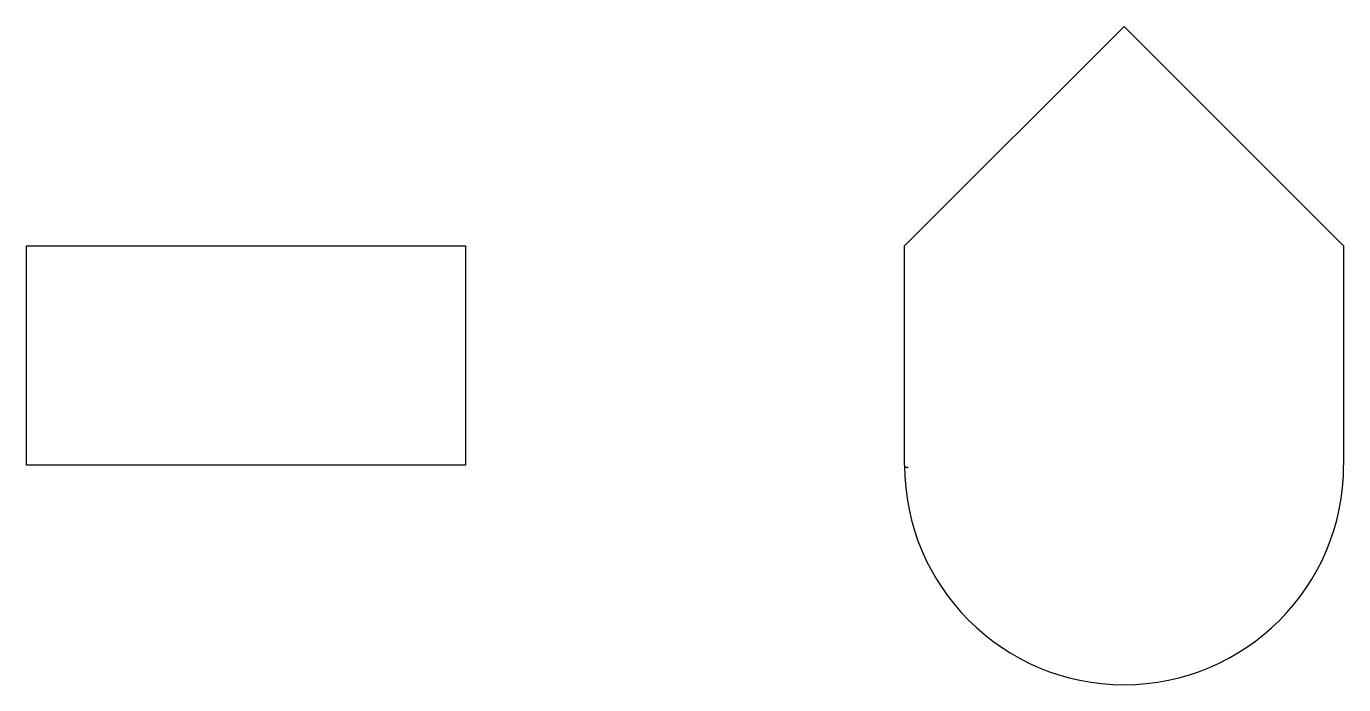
# Model space of a CAD drawing. Header units: millimetres. Extents: x 0 to 600, y -100 to 200.
import ezdxf

# ---------------------------------------------------------------- set-up
doc = ezdxf.new("R2010")
doc.units = ezdxf.units.MM
doc.layers.get('0').update_dxf_attribs({"linetype": 'CONTINUOUS', "lineweight": 25})

msp = doc.modelspace()

# ---------------------------------------------------------------- linework, layer by layer
for p, q in [((400, 100), (500, 200)), ((500, 200), (600, 100)), ((0, 0), (0, 100)), ((0, 100), (200, 100)), ((200, 100), (200, 0)), ((400, 0), (400, 100)), ((600, 100), (600, 0)), ((200, 0), (0, 0))]:
    msp.add_line(p, q)
for centre, radius, end in [((500, 0), 100, 0), ((401, 0), 1, 314.71208)]:
    msp.add_arc(centre, radius, 180, end)

doc.saveas('drawing.dxf')
